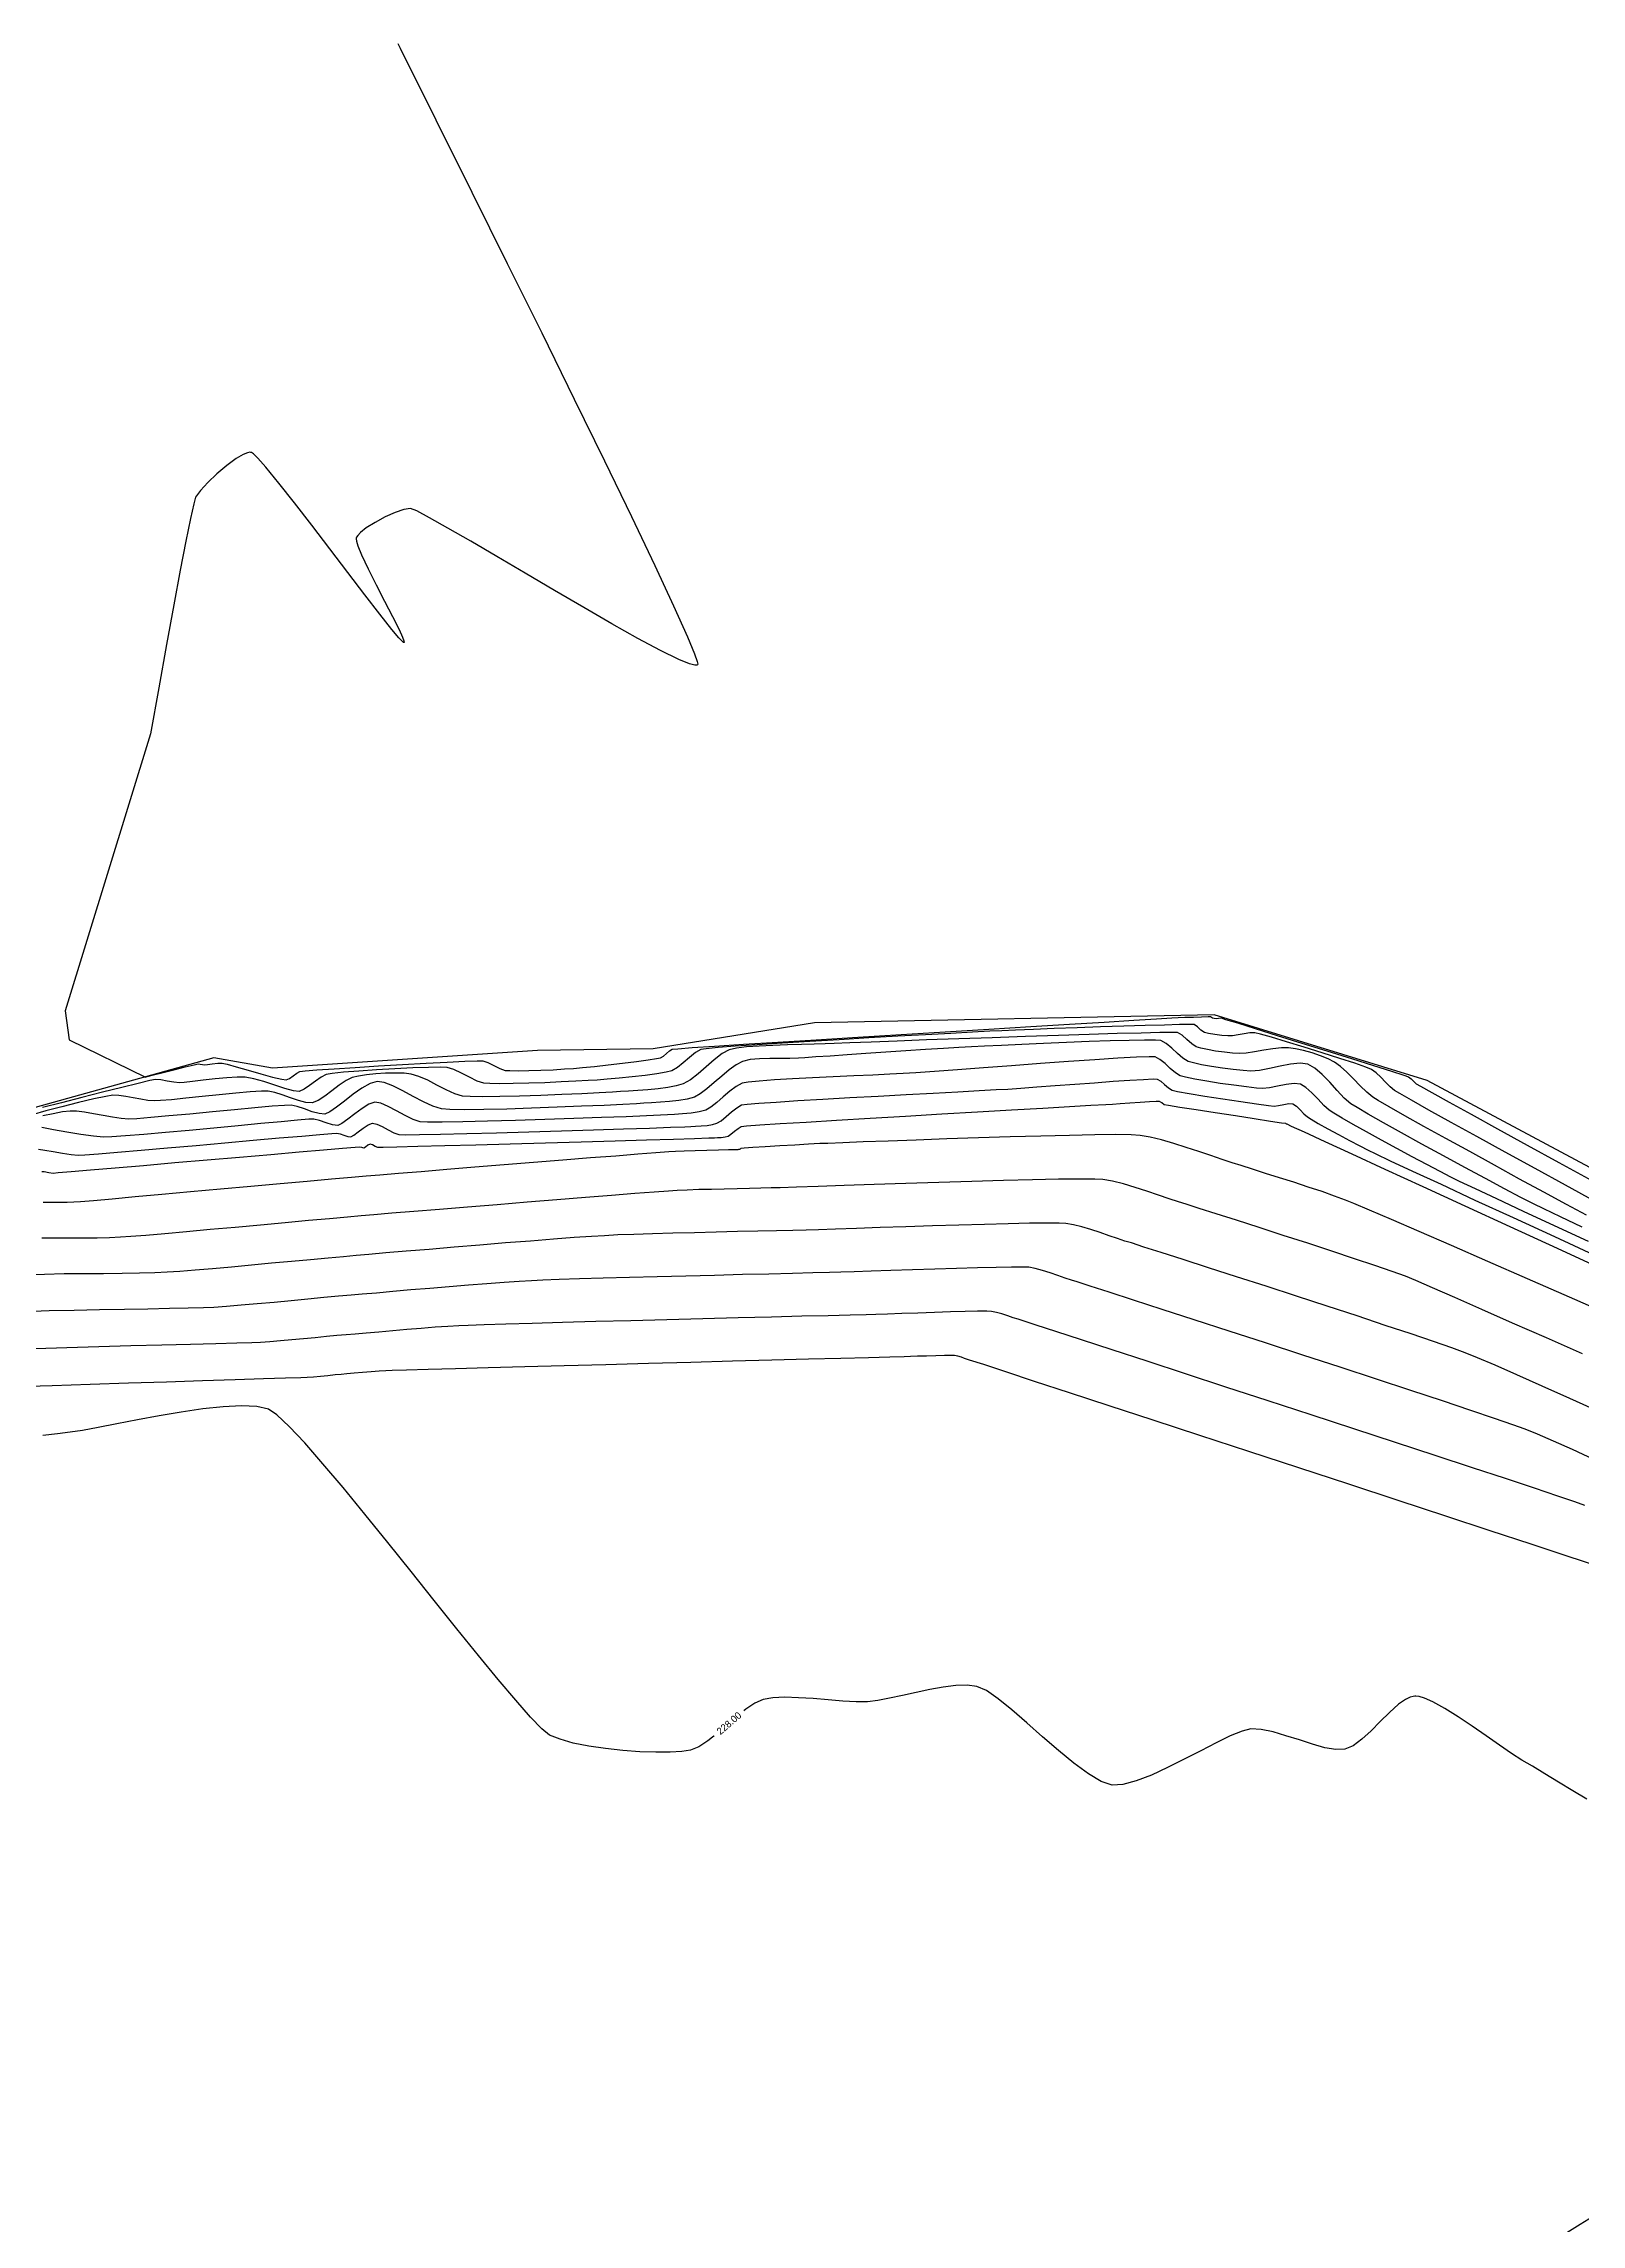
# Model space of a CAD drawing. Header units: metres. Extents: x 708931 to 723899, y 5405153 to 5413472.
# Drawn here: x 709236.1 to 709347.4, y 5411936.3 to 5412094.1 of the extents above; entities that cross this region are included whole.
import ezdxf

# ---------------------------------------------------------------- set-up
doc = ezdxf.new("R2010")
doc.units = ezdxf.units.M
doc.header["$LTSCALE"] = 12.7
doc.header["$MEASUREMENT"] = 0
for name, color, linetype in [('CONT-MJR1', 252, 'Continuous'), ('CONT-MNR1', 251, 'Continuous'), ('contornos2', 7, 'Continuous')]:
    doc.layers.add(name, color=color, linetype=linetype)

msp = doc.modelspace()

# ---------------------------------------------------------------- linework, layer by layer
at = {"layer": 'CONT-MJR1', "flags": 128}
for points, elevation in [([(709348.36, 5412010.29), (709346.21, 5412011.46), (709344.02, 5412012.67), (709341.86, 5412013.85), (709339.81, 5412014.98), (709337.95, 5412016.01), (709336.34, 5412016.9), (709335.08, 5412017.61), (709334.22, 5412018.1), (709333.85, 5412018.32), (709333.54, 5412018.58), (709333.2, 5412018.92), (709332.85, 5412019.28), (709332.51, 5412019.6), (709332.19, 5412019.84), (709331.78, 5412020), (709330.98, 5412020.28), (709329.88, 5412020.64), (709328.62, 5412021.05), (709327.3, 5412021.46), (709326.04, 5412021.84), (709324.95, 5412022.17), (709324.14, 5412022.39), (709323.73, 5412022.49), (709323.38, 5412022.48), (709322.96, 5412022.42), (709322.53, 5412022.35), (709322.12, 5412022.28), (709321.79, 5412022.26), (709321.36, 5412022.29), (709320.85, 5412022.36), (709320.38, 5412022.44), (709320.09, 5412022.52), (709319.84, 5412022.69), (709319.59, 5412022.92), (709319.34, 5412023.08), (709319.04, 5412023.09), (709318.29, 5412023.08), (709317.19, 5412023.05), (709315.81, 5412023.01), (709314.25, 5412022.97), (709312.57, 5412022.91), (709310.87, 5412022.85), (709309.22, 5412022.79), (709307.71, 5412022.73), (709306.42, 5412022.68), (709305.42, 5412022.64), (709304.57, 5412022.6), (709303.31, 5412022.53), (709301.74, 5412022.45), (709299.91, 5412022.35), (709297.91, 5412022.24), (709295.8, 5412022.12), (709293.65, 5412021.99), (709291.54, 5412021.87), (709289.54, 5412021.74), (709287.72, 5412021.63), (709286.14, 5412021.52), (709284.89, 5412021.42), (709284.04, 5412021.34), (709283.65, 5412021.28), (709283.25, 5412021.06), (709282.82, 5412020.71), (709282.38, 5412020.32), (709281.95, 5412019.97), (709281.55, 5412019.73), (709281.13, 5412019.63), (709280.46, 5412019.51), (709279.62, 5412019.4), (709278.68, 5412019.3), (709277.74, 5412019.21), (709276.86, 5412019.13), (709276.14, 5412019.07), (709275.5, 5412019.03), (709274.61, 5412018.98), (709273.54, 5412018.93), (709272.37, 5412018.88), (709271.19, 5412018.84), (709270.07, 5412018.81), (709269.11, 5412018.8), (709268.37, 5412018.81), (709267.94, 5412018.84), (709267.45, 5412019), (709266.9, 5412019.27), (709266.32, 5412019.56), (709265.77, 5412019.83), (709265.28, 5412019.98), (709264.8, 5412020), (709263.94, 5412019.99), (709262.81, 5412019.95), (709261.51, 5412019.89), (709260.17, 5412019.81), (709258.89, 5412019.72), (709257.78, 5412019.63), (709256.96, 5412019.55), (709256.53, 5412019.48), (709256.17, 5412019.29), (709255.76, 5412018.99), (709255.34, 5412018.67), (709254.94, 5412018.4), (709254.58, 5412018.25), (709254.17, 5412018.29), (709253.55, 5412018.46), (709252.81, 5412018.7), (709252.03, 5412018.96), (709251.29, 5412019.17), (709250.67, 5412019.28), (709250.1, 5412019.29), (709249.35, 5412019.24), (709248.5, 5412019.15), (709247.64, 5412019.06), (709246.87, 5412018.96), (709246.26, 5412018.9), (709245.91, 5412018.87), (709245.51, 5412018.92), (709245.04, 5412019), (709244.58, 5412019.08), (709244.18, 5412019.11), (709243.78, 5412019.03), (709242.93, 5412018.83), (709241.75, 5412018.54), (709240.36, 5412018.19), (709238.85, 5412017.81), (709237.37, 5412017.43), (709236.01, 5412017.08)], 240), ([(709349.15, 5412005.26), (709345.63, 5412006.88), (709342.21, 5412008.45), (709338.95, 5412009.95), (709335.92, 5412011.34), (709333.18, 5412012.6), (709330.79, 5412013.7), (709328.82, 5412014.61), (709327.34, 5412015.29), (709326.4, 5412015.72), (709326.07, 5412015.87), (709326.02, 5412015.89), (709325.97, 5412015.92), (709325.66, 5412015.96), (709324.86, 5412016.08), (709323.7, 5412016.26), (709322.33, 5412016.47), (709320.87, 5412016.69), (709319.49, 5412016.91), (709318.32, 5412017.09), (709317.5, 5412017.22), (709317.17, 5412017.28), (709317, 5412017.41), (709316.83, 5412017.53), (709316.61, 5412017.53), (709316.11, 5412017.5), (709315.44, 5412017.45), (709314.7, 5412017.4), (709314, 5412017.35), (709313.45, 5412017.31), (709312.95, 5412017.28), (709311.88, 5412017.22), (709310.33, 5412017.13), (709308.39, 5412017.02), (709306.14, 5412016.89), (709303.68, 5412016.75), (709301.09, 5412016.6), (709298.47, 5412016.44), (709295.89, 5412016.29), (709293.46, 5412016.15), (709291.27, 5412016.01), (709289.39, 5412015.9), (709287.92, 5412015.8), (709286.95, 5412015.73), (709286.57, 5412015.69), (709286.34, 5412015.55), (709286.08, 5412015.34), (709285.83, 5412015.13), (709285.62, 5412014.99), (709285.4, 5412014.94), (709285.13, 5412014.9), (709284.86, 5412014.88), (709284.63, 5412014.87), (709284.23, 5412014.86), (709283.2, 5412014.82), (709281.66, 5412014.78), (709279.71, 5412014.72), (709277.45, 5412014.65), (709274.98, 5412014.58), (709272.41, 5412014.51), (709269.84, 5412014.44), (709267.37, 5412014.37), (709265.12, 5412014.31), (709263.18, 5412014.26), (709261.65, 5412014.22), (709260.65, 5412014.19), (709260.27, 5412014.19), (709260.08, 5412014.27), (709259.88, 5412014.38), (709259.71, 5412014.43), (709259.55, 5412014.35), (709259.38, 5412014.22), (709259.26, 5412014.14), (709259.11, 5412014.18), (709258.97, 5412014.22), (709258.63, 5412014.2), (709257.72, 5412014.12), (709256.34, 5412014), (709254.57, 5412013.85), (709252.52, 5412013.67), (709250.27, 5412013.47), (709247.93, 5412013.27), (709245.58, 5412013.07), (709243.32, 5412012.87), (709241.26, 5412012.7), (709239.47, 5412012.54), (709238.07, 5412012.42), (709237.14, 5412012.35), (709236.78, 5412012.32), (709236.47, 5412012.36), (709236.13, 5412012.42), (709235.95, 5412012.43)], 235), ([(709347.62, 5411988.29), (709346.9, 5411988.54), (709345.66, 5411988.97), (709343.97, 5411989.53), (709341.89, 5411990.23), (709339.48, 5411991.02), (709336.8, 5411991.91), (709333.92, 5411992.85), (709330.9, 5411993.84), (709327.81, 5411994.85), (709324.71, 5411995.87), (709321.65, 5411996.86), (709318.71, 5411997.82), (709315.94, 5411998.72), (709313.42, 5411999.55), (709311.2, 5412000.27), (709309.34, 5412000.87), (709307.91, 5412001.34), (709306.98, 5412001.64), (709306.6, 5412001.76), (709306.26, 5412001.87), (709305.86, 5412002.01), (709305.44, 5412002.15), (709305.04, 5412002.26), (709304.69, 5412002.33), (709304.34, 5412002.34), (709303.68, 5412002.34), (709302.78, 5412002.32), (709301.71, 5412002.29), (709300.55, 5412002.25), (709299.35, 5412002.21), (709298.2, 5412002.17), (709297.16, 5412002.14), (709296.3, 5412002.11), (709295.61, 5412002.09), (709294.45, 5412002.06), (709292.87, 5412002.02), (709290.95, 5412001.98), (709288.75, 5412001.92), (709286.34, 5412001.86), (709283.8, 5412001.79), (709281.19, 5412001.72), (709278.58, 5412001.65), (709276.04, 5412001.59), (709273.64, 5412001.52), (709271.45, 5412001.46), (709269.53, 5412001.41), (709267.96, 5412001.36), (709266.8, 5412001.32), (709266.13, 5412001.29), (709265.33, 5412001.24), (709264.42, 5412001.18), (709263.42, 5412001.1), (709262.38, 5412001.02), (709261.35, 5412000.93), (709260.35, 5412000.84), (709259.43, 5412000.76), (709258.63, 5412000.69), (709257.99, 5412000.64), (709257.31, 5412000.58), (709256.55, 5412000.51), (709255.73, 5412000.43), (709254.89, 5412000.35), (709254.04, 5412000.27), (709253.22, 5412000.2), (709252.46, 5412000.13), (709251.78, 5412000.09), (709251.16, 5412000.06), (709250.06, 5412000.03), (709248.55, 5411999.99), (709246.72, 5411999.94), (709244.64, 5411999.89), (709242.4, 5411999.83), (709240.08, 5411999.77), (709237.76, 5411999.7), (709235.51, 5411999.63)], 230)]:
    msp.add_lwpolyline(points, dxfattribs=dict(at, elevation=elevation))
at = {"layer": 'CONT-MNR1', "flags": 128}
for points, elevation in [([(709261.71, 5412094.06), (709261.88, 5412093.73), (709264.47, 5412088.55), (709267.07, 5412083.32), (709269.64, 5412078.15), (709272.13, 5412073.13), (709274.49, 5412068.34), (709276.67, 5412063.88), (709278.63, 5412059.84), (709280.31, 5412056.31), (709281.68, 5412053.39), (709282.69, 5412051.15), (709283.19, 5412049.92), (709283.39, 5412049.36), (709283.42, 5412049.16), (709283.41, 5412049.12), (709283.36, 5412049.1), (709283.21, 5412049.09), (709282.82, 5412049.19), (709282.05, 5412049.5), (709280.73, 5412050.15), (709279.09, 5412051.03), (709277.21, 5412052.08), (709275.17, 5412053.25), (709273.05, 5412054.49), (709270.93, 5412055.74), (709268.88, 5412056.94), (709267, 5412058.05), (709265.35, 5412059.01), (709264.02, 5412059.76), (709263.09, 5412060.26), (709262.64, 5412060.43), (709262.16, 5412060.35), (709261.52, 5412060.13), (709260.8, 5412059.81), (709260.08, 5412059.42), (709259.44, 5412059.02), (709259.03, 5412058.7), (709258.82, 5412058.48), (709258.74, 5412058.35), (709258.71, 5412058.29), (709258.7, 5412058.23), (709258.72, 5412058.07), (709258.82, 5412057.72), (709259.09, 5412057.08), (709259.57, 5412056.06), (709260.15, 5412054.91), (709260.76, 5412053.72), (709261.34, 5412052.61), (709261.81, 5412051.67), (709262.07, 5412051.11), (709262.16, 5412050.84), (709262.17, 5412050.74), (709262.16, 5412050.72), (709262.14, 5412050.72), (709262.05, 5412050.79), (709261.8, 5412051.06), (709261.29, 5412051.67), (709260.42, 5412052.78), (709259.34, 5412054.19), (709258.11, 5412055.79), (709256.81, 5412057.5), (709255.5, 5412059.22), (709254.25, 5412060.84), (709253.11, 5412062.27), (709252.16, 5412063.42), (709251.58, 5412064.07), (709251.27, 5412064.37), (709251.13, 5412064.47), (709251.08, 5412064.48), (709251.01, 5412064.49), (709250.84, 5412064.45), (709250.53, 5412064.33), (709250.03, 5412064.04), (709249.34, 5412063.54), (709248.63, 5412062.93), (709247.97, 5412062.3), (709247.43, 5412061.72), (709247.08, 5412061.24), (709246.95, 5412060.77), (709246.71, 5412059.69), (709246.38, 5412058.07), (709245.97, 5412055.96), (709245.5, 5412053.45), (709244.98, 5412050.59), (709244.42, 5412047.46), (709243.83, 5412044.13), (709237.65, 5412024.09), (709237.94, 5412021.98), (709243.45, 5412019.29)], 241), ([(709347.75, 5412009.29), (709346.29, 5412010.07), (709344.65, 5412010.96), (709342.89, 5412011.91), (709341.08, 5412012.9), (709339.29, 5412013.89), (709337.56, 5412014.84), (709335.97, 5412015.72), (709334.59, 5412016.49), (709333.47, 5412017.13), (709332.67, 5412017.59), (709332.27, 5412017.84), (709331.84, 5412018.19), (709331.37, 5412018.65), (709330.88, 5412019.15), (709330.39, 5412019.64), (709329.93, 5412020.06), (709329.51, 5412020.37), (709329.05, 5412020.6), (709328.5, 5412020.82), (709327.89, 5412021.03), (709327.27, 5412021.2), (709326.69, 5412021.33), (709326.18, 5412021.41), (709325.66, 5412021.41), (709325.05, 5412021.33), (709324.38, 5412021.23), (709323.72, 5412021.11), (709323.12, 5412021.02), (709322.63, 5412020.99), (709322.13, 5412021.02), (709321.54, 5412021.08), (709320.9, 5412021.17), (709320.31, 5412021.27), (709319.82, 5412021.38), (709319.5, 5412021.47), (709319.18, 5412021.69), (709318.82, 5412022), (709318.47, 5412022.31), (709318.14, 5412022.5), (709317.77, 5412022.51), (709316.87, 5412022.5), (709315.51, 5412022.47), (709313.78, 5412022.43), (709311.76, 5412022.37), (709309.53, 5412022.29), (709307.15, 5412022.22), (709304.72, 5412022.13), (709302.31, 5412022.05), (709299.99, 5412021.97), (709297.86, 5412021.89), (709295.98, 5412021.82), (709294.43, 5412021.76), (709293.3, 5412021.72), (709292.65, 5412021.69), (709291.86, 5412021.66), (709290.93, 5412021.64), (709289.91, 5412021.61), (709288.86, 5412021.58), (709287.86, 5412021.53), (709286.96, 5412021.47), (709286.22, 5412021.38), (709285.71, 5412021.26), (709285.19, 5412020.98), (709284.62, 5412020.54), (709284.04, 5412020.03), (709283.46, 5412019.52), (709282.89, 5412019.08), (709282.37, 5412018.79), (709281.87, 5412018.64), (709281.25, 5412018.52), (709280.55, 5412018.43), (709279.82, 5412018.36), (709279.09, 5412018.31), (709278.42, 5412018.27), (709277.84, 5412018.23), (709277.25, 5412018.19), (709276.28, 5412018.14), (709275.03, 5412018.08), (709273.59, 5412018.02), (709272.06, 5412017.96), (709270.53, 5412017.91), (709269.1, 5412017.87), (709267.88, 5412017.86), (709266.95, 5412017.87), (709266.41, 5412017.91), (709265.85, 5412018.08), (709265.21, 5412018.37), (709264.55, 5412018.71), (709263.89, 5412019.05), (709263.25, 5412019.33), (709262.69, 5412019.5), (709262.18, 5412019.56), (709261.54, 5412019.58), (709260.84, 5412019.57), (709260.13, 5412019.52), (709259.46, 5412019.45), (709258.87, 5412019.36), (709258.42, 5412019.26), (709257.97, 5412019.04), (709257.47, 5412018.69), (709256.95, 5412018.29), (709256.44, 5412017.9), (709255.95, 5412017.59), (709255.52, 5412017.43), (709255.06, 5412017.45), (709254.53, 5412017.58), (709253.95, 5412017.78), (709253.36, 5412017.99), (709252.81, 5412018.17), (709252.33, 5412018.27), (709251.85, 5412018.26), (709251.03, 5412018.21), (709249.99, 5412018.11), (709248.8, 5412018), (709247.56, 5412017.87), (709246.38, 5412017.75), (709245.34, 5412017.65), (709244.54, 5412017.58), (709244.08, 5412017.56), (709243.64, 5412017.6), (709243.13, 5412017.69), (709242.58, 5412017.79), (709242.04, 5412017.89), (709241.53, 5412017.95), (709241.1, 5412017.97), (709240.58, 5412017.88), (709239.71, 5412017.7), (709238.61, 5412017.44), (709237.41, 5412017.14), (709236.25, 5412016.84), (709235.25, 5412016.56)], 239), ([(709243.45, 5412019.29), (709243.51, 5412019.3), (709243.68, 5412019.35), (709244.03, 5412019.44), (709244.64, 5412019.59), (709245.5, 5412019.81), (709246.34, 5412020.02), (709246.98, 5412020.18), (709247.27, 5412020.25), (709247.41, 5412020.23), (709247.58, 5412020.2), (709247.73, 5412020.18), (709247.94, 5412020.2), (709248.29, 5412020.25), (709248.69, 5412020.29), (709249.01, 5412020.29), (709249.36, 5412020.21), (709250.03, 5412020.03), (709250.89, 5412019.79), (709251.81, 5412019.53), (709252.66, 5412019.29), (709253.32, 5412019.13), (709253.64, 5412019.08), (709253.88, 5412019.18), (709254.14, 5412019.37), (709254.41, 5412019.57), (709254.64, 5412019.7), (709255.01, 5412019.74), (709255.87, 5412019.81), (709257.11, 5412019.89), (709258.63, 5412019.99), (709260.32, 5412020.1), (709262.07, 5412020.2), (709263.77, 5412020.29), (709265.3, 5412020.37), (709266.57, 5412020.43), (709267.46, 5412020.46), (709267.86, 5412020.46), (709268.24, 5412020.33), (709268.67, 5412020.12), (709269.1, 5412019.9), (709269.48, 5412019.77), (709269.82, 5412019.75), (709270.43, 5412019.74), (709271.2, 5412019.76), (709272.08, 5412019.79), (709272.96, 5412019.82), (709273.78, 5412019.87), (709274.44, 5412019.91), (709275.08, 5412019.97), (709275.95, 5412020.06), (709276.95, 5412020.17), (709277.99, 5412020.3), (709278.99, 5412020.42), (709279.84, 5412020.53), (709280.45, 5412020.63), (709280.74, 5412020.68), (709280.94, 5412020.81), (709281.16, 5412021), (709281.38, 5412021.18), (709281.58, 5412021.3), (709281.98, 5412021.34), (709283.03, 5412021.42), (709284.64, 5412021.52), (709286.73, 5412021.66), (709289.22, 5412021.82), (709292, 5412021.99), (709295.01, 5412022.18), (709298.15, 5412022.37), (709301.34, 5412022.57), (709304.49, 5412022.76), (709307.52, 5412022.94), (709310.33, 5412023.12), (709312.84, 5412023.27), (709314.97, 5412023.4), (709316.63, 5412023.5), (709317.74, 5412023.56), (709318.2, 5412023.59), (709318.68, 5412023.61), (709319.29, 5412023.63), (709319.89, 5412023.65), (709320.35, 5412023.66), (709320.54, 5412023.66), (709320.61, 5412023.62), (709320.67, 5412023.57), (709320.79, 5412023.54), (709320.96, 5412023.52), (709321.11, 5412023.55), (709321.29, 5412023.56), (709321.62, 5412023.46), (709322.49, 5412023.2), (709323.77, 5412022.8), (709325.36, 5412022.3), (709327.13, 5412021.75), (709328.96, 5412021.18), (709330.73, 5412020.63), (709332.33, 5412020.12), (709333.63, 5412019.71), (709334.52, 5412019.43), (709334.87, 5412019.31), (709335.05, 5412019.16), (709335.25, 5412018.96), (709335.42, 5412018.8), (709335.73, 5412018.62), (709336.54, 5412018.17), (709337.79, 5412017.48), (709339.4, 5412016.59), (709341.31, 5412015.54), (709343.45, 5412014.37), (709345.74, 5412013.11), (709348.12, 5412011.8)], 241), ([(709347.42, 5412008.43), (709345.85, 5412009.17), (709344.66, 5412009.74), (709343.9, 5412010.12), (709342.99, 5412010.58), (709341.81, 5412011.2), (709340.44, 5412011.94), (709338.94, 5412012.74), (709337.38, 5412013.59), (709335.83, 5412014.44), (709334.36, 5412015.25), (709333.05, 5412015.98), (709331.95, 5412016.6), (709331.14, 5412017.08), (709330.69, 5412017.36), (709330.21, 5412017.77), (709329.69, 5412018.32), (709329.16, 5412018.91), (709328.61, 5412019.48), (709328.08, 5412019.93), (709327.58, 5412020.21), (709327.02, 5412020.28), (709326.33, 5412020.21), (709325.57, 5412020.07), (709324.8, 5412019.91), (709324.08, 5412019.77), (709323.46, 5412019.72), (709322.89, 5412019.75), (709322.18, 5412019.83), (709321.4, 5412019.93), (709320.61, 5412020.05), (709319.88, 5412020.18), (709319.3, 5412020.31), (709318.92, 5412020.42), (709318.54, 5412020.66), (709318.14, 5412021), (709317.72, 5412021.38), (709317.32, 5412021.71), (709316.94, 5412021.92), (709316.55, 5412021.95), (709315.76, 5412021.96), (709314.64, 5412021.94), (709313.27, 5412021.9), (709311.74, 5412021.85), (709310.1, 5412021.79), (709308.45, 5412021.72), (709306.87, 5412021.65), (709305.41, 5412021.58), (709304.18, 5412021.53), (709303.23, 5412021.48), (709302.33, 5412021.43), (709301.2, 5412021.36), (709299.9, 5412021.28), (709298.49, 5412021.19), (709297.04, 5412021.09), (709295.6, 5412020.99), (709294.23, 5412020.9), (709293, 5412020.81), (709291.96, 5412020.74), (709291.18, 5412020.68), (709290.71, 5412020.65), (709290.1, 5412020.64), (709289.4, 5412020.64), (709288.65, 5412020.64), (709287.9, 5412020.61), (709287.22, 5412020.55), (709286.66, 5412020.41), (709286.21, 5412020.17), (709285.7, 5412019.81), (709285.16, 5412019.36), (709284.61, 5412018.89), (709284.09, 5412018.44), (709283.6, 5412018.07), (709283.18, 5412017.84), (709282.67, 5412017.69), (709282.06, 5412017.58), (709281.39, 5412017.51), (709280.72, 5412017.46), (709280.08, 5412017.42), (709279.53, 5412017.39), (709279, 5412017.36), (709278.01, 5412017.31), (709276.65, 5412017.24), (709275.02, 5412017.17), (709273.24, 5412017.1), (709271.4, 5412017.03), (709269.6, 5412016.97), (709267.95, 5412016.94), (709266.54, 5412016.92), (709265.48, 5412016.93), (709264.87, 5412016.98), (709264.26, 5412017.17), (709263.57, 5412017.5), (709262.83, 5412017.89), (709262.08, 5412018.3), (709261.37, 5412018.66), (709260.74, 5412018.9), (709260.22, 5412018.97), (709259.71, 5412018.82), (709259.12, 5412018.49), (709258.49, 5412018.04), (709257.86, 5412017.55), (709257.28, 5412017.11), (709256.8, 5412016.77), (709256.45, 5412016.61), (709256.02, 5412016.64), (709255.51, 5412016.78), (709254.97, 5412016.98), (709254.44, 5412017.16), (709253.99, 5412017.26), (709253.53, 5412017.24), (709252.62, 5412017.17), (709251.37, 5412017.06), (709249.9, 5412016.92), (709248.3, 5412016.77), (709246.68, 5412016.61), (709245.16, 5412016.47), (709243.85, 5412016.35), (709242.84, 5412016.27), (709242.25, 5412016.25), (709241.71, 5412016.29), (709241.08, 5412016.39), (709240.39, 5412016.51), (709239.7, 5412016.63), (709239.05, 5412016.74), (709238.47, 5412016.81), (709238.01, 5412016.83), (709237.46, 5412016.76), (709236.77, 5412016.63), (709236.04, 5412016.47)], 238), ([(709347.89, 5412007.38), (709345.42, 5412008.53), (709343.19, 5412009.57), (709341.26, 5412010.47), (709339.7, 5412011.2), (709338.56, 5412011.74), (709337.92, 5412012.05), (709337.14, 5412012.45), (709336.19, 5412012.95), (709335.13, 5412013.52), (709334.02, 5412014.12), (709332.9, 5412014.73), (709331.82, 5412015.32), (709330.86, 5412015.86), (709330.05, 5412016.32), (709329.45, 5412016.67), (709329.11, 5412016.88), (709328.73, 5412017.22), (709328.31, 5412017.68), (709327.87, 5412018.15), (709327.44, 5412018.54), (709327.04, 5412018.78), (709326.58, 5412018.82), (709326.01, 5412018.75), (709325.39, 5412018.62), (709324.8, 5412018.5), (709324.29, 5412018.46), (709323.85, 5412018.49), (709323.13, 5412018.57), (709322.23, 5412018.69), (709321.24, 5412018.83), (709320.27, 5412018.99), (709319.39, 5412019.14), (709318.72, 5412019.27), (709318.33, 5412019.38), (709317.99, 5412019.59), (709317.62, 5412019.91), (709317.24, 5412020.26), (709316.87, 5412020.56), (709316.52, 5412020.74), (709316.1, 5412020.76), (709315.17, 5412020.72), (709313.83, 5412020.65), (709312.16, 5412020.54), (709310.26, 5412020.41), (709308.22, 5412020.27), (709306.14, 5412020.11), (709304.11, 5412019.96), (709302.21, 5412019.82), (709300.55, 5412019.7), (709299.21, 5412019.6), (709298.29, 5412019.54), (709297.32, 5412019.49), (709296.1, 5412019.43), (709294.72, 5412019.37), (709293.23, 5412019.3), (709291.73, 5412019.23), (709290.29, 5412019.16), (709288.98, 5412019.08), (709287.88, 5412019), (709287.08, 5412018.92), (709286.63, 5412018.84), (709286.21, 5412018.61), (709285.75, 5412018.26), (709285.27, 5412017.86), (709284.8, 5412017.45), (709284.37, 5412017.11), (709284, 5412016.89), (709283.52, 5412016.76), (709282.95, 5412016.67), (709282.33, 5412016.62), (709281.74, 5412016.58), (709281.23, 5412016.55), (709280.74, 5412016.52), (709279.71, 5412016.48), (709278.25, 5412016.42), (709276.47, 5412016.36), (709274.46, 5412016.28), (709272.35, 5412016.21), (709270.23, 5412016.15), (709268.22, 5412016.09), (709266.42, 5412016.05), (709264.93, 5412016.02), (709263.87, 5412016.02), (709263.34, 5412016.05), (709262.83, 5412016.22), (709262.24, 5412016.5), (709261.63, 5412016.84), (709261.03, 5412017.16), (709260.48, 5412017.39), (709260.05, 5412017.46), (709259.62, 5412017.32), (709259.13, 5412017.01), (709258.6, 5412016.63), (709258.11, 5412016.24), (709257.68, 5412015.93), (709257.39, 5412015.79), (709257, 5412015.83), (709256.53, 5412015.98), (709256.06, 5412016.15), (709255.65, 5412016.25), (709255.28, 5412016.23), (709254.46, 5412016.16), (709253.27, 5412016.05), (709251.81, 5412015.92), (709250.16, 5412015.76), (709248.4, 5412015.6), (709246.62, 5412015.43), (709244.91, 5412015.27), (709243.35, 5412015.14), (709242.02, 5412015.03), (709241.02, 5412014.96), (709240.43, 5412014.94), (709239.69, 5412015), (709238.77, 5412015.14), (709237.77, 5412015.31), (709236.8, 5412015.48), (709235.95, 5412015.63)], 237), ([(709235.71, 5412014.06), (709236.17, 5412014), (709236.79, 5412013.89), (709237.46, 5412013.78), (709238.09, 5412013.68), (709238.6, 5412013.63), (709239.08, 5412013.65), (709240.05, 5412013.73), (709241.44, 5412013.84), (709243.14, 5412013.99), (709245.06, 5412014.16), (709247.12, 5412014.34), (709249.21, 5412014.53), (709251.24, 5412014.71), (709253.13, 5412014.88), (709254.77, 5412015.02), (709256.07, 5412015.14), (709256.95, 5412015.21), (709257.31, 5412015.23), (709257.55, 5412015.18), (709257.82, 5412015.08), (709258.1, 5412014.99), (709258.32, 5412014.97), (709258.54, 5412015.08), (709258.86, 5412015.32), (709259.22, 5412015.6), (709259.58, 5412015.83), (709259.88, 5412015.94), (709260.19, 5412015.88), (709260.59, 5412015.7), (709261.02, 5412015.46), (709261.44, 5412015.25), (709261.8, 5412015.12), (709262.26, 5412015.11), (709263.3, 5412015.12), (709264.82, 5412015.15), (709266.71, 5412015.2), (709268.87, 5412015.26), (709271.19, 5412015.33), (709273.57, 5412015.4), (709275.88, 5412015.47), (709278.04, 5412015.54), (709279.93, 5412015.6), (709281.45, 5412015.65), (709282.48, 5412015.69), (709282.93, 5412015.71), (709283.27, 5412015.73), (709283.68, 5412015.76), (709284.1, 5412015.79), (709284.49, 5412015.85), (709284.81, 5412015.94), (709285.12, 5412016.13), (709285.48, 5412016.43), (709285.87, 5412016.77), (709286.25, 5412017.07), (709286.6, 5412017.27), (709286.99, 5412017.32), (709287.85, 5412017.39), (709289.1, 5412017.48), (709290.67, 5412017.58), (709292.48, 5412017.69), (709294.44, 5412017.8), (709296.47, 5412017.91), (709298.51, 5412018.02), (709300.46, 5412018.13), (709302.25, 5412018.22), (709303.8, 5412018.31), (709305.03, 5412018.38), (709305.87, 5412018.42), (709306.8, 5412018.49), (709307.97, 5412018.57), (709309.3, 5412018.67), (709310.71, 5412018.78), (709312.14, 5412018.88), (709313.49, 5412018.98), (709314.7, 5412019.06), (709315.68, 5412019.12), (709316.37, 5412019.15), (709316.68, 5412019.14), (709316.93, 5412018.99), (709317.21, 5412018.75), (709317.49, 5412018.5), (709317.75, 5412018.33), (709318.14, 5412018.24), (709318.99, 5412018.09), (709320.13, 5412017.91), (709321.42, 5412017.71), (709322.72, 5412017.52), (709323.87, 5412017.35), (709324.72, 5412017.23), (709325.13, 5412017.19), (709325.45, 5412017.22), (709325.83, 5412017.3), (709326.2, 5412017.37), (709326.5, 5412017.35), (709326.75, 5412017.19), (709327.02, 5412016.92), (709327.29, 5412016.63), (709327.54, 5412016.4), (709327.81, 5412016.23), (709328.33, 5412015.93), (709329.02, 5412015.55), (709329.8, 5412015.12), (709330.6, 5412014.69), (709331.33, 5412014.3), (709331.94, 5412013.99), (709332.44, 5412013.75), (709333.54, 5412013.23), (709335.16, 5412012.48), (709337.23, 5412011.53), (709339.67, 5412010.39), (709342.43, 5412009.12), (709345.42, 5412007.74), (709348.59, 5412006.28)], 236), ([(709349.65, 5412001.99), (709346.51, 5412003.37), (709343.47, 5412004.69), (709340.61, 5412005.94), (709337.97, 5412007.09), (709335.62, 5412008.11), (709333.62, 5412008.98), (709332.03, 5412009.66), (709330.9, 5412010.14), (709330.3, 5412010.39), (709329.51, 5412010.68), (709328.6, 5412011), (709327.6, 5412011.33), (709326.57, 5412011.67), (709325.53, 5412012), (709324.52, 5412012.32), (709323.58, 5412012.62), (709322.76, 5412012.88), (709322.09, 5412013.09), (709321.37, 5412013.32), (709320.56, 5412013.6), (709319.68, 5412013.89), (709318.78, 5412014.2), (709317.87, 5412014.48), (709316.99, 5412014.74), (709316.17, 5412014.94), (709315.44, 5412015.07), (709314.79, 5412015.11), (709313.66, 5412015.12), (709312.15, 5412015.1), (709310.32, 5412015.07), (709308.25, 5412015.02), (709306.03, 5412014.95), (709303.74, 5412014.88), (709301.45, 5412014.81), (709299.24, 5412014.73), (709297.2, 5412014.66), (709295.4, 5412014.59), (709293.92, 5412014.53), (709292.84, 5412014.49), (709292.25, 5412014.47), (709291.45, 5412014.43), (709290.45, 5412014.37), (709289.37, 5412014.3), (709288.31, 5412014.24), (709287.41, 5412014.18), (709286.78, 5412014.14), (709286.54, 5412014.12), (709286.49, 5412014.08), (709286.44, 5412014.04), (709286.38, 5412014.04), (709286.33, 5412014.03), (709286.14, 5412014.03), (709285.64, 5412014.02), (709284.92, 5412014), (709284.09, 5412013.98), (709283.23, 5412013.96), (709282.45, 5412013.93), (709281.82, 5412013.9), (709281.32, 5412013.87), (709280.39, 5412013.8), (709279.1, 5412013.7), (709277.5, 5412013.57), (709275.66, 5412013.43), (709273.66, 5412013.27), (709271.55, 5412013.1), (709269.41, 5412012.93), (709267.29, 5412012.76), (709265.26, 5412012.59), (709263.4, 5412012.44), (709261.76, 5412012.3), (709260.42, 5412012.19), (709259.43, 5412012.11), (709258.36, 5412012.02), (709256.92, 5412011.89), (709255.17, 5412011.74), (709253.2, 5412011.56), (709251.08, 5412011.37), (709248.9, 5412011.17), (709246.72, 5412010.97), (709244.64, 5412010.79), (709242.72, 5412010.61), (709241.05, 5412010.46), (709239.7, 5412010.34), (709238.75, 5412010.26), (709238.28, 5412010.23), (709237.8, 5412010.21), (709237.24, 5412010.21), (709236.65, 5412010.2), (709236.05, 5412010.2)], 234), ([(709347.46, 5411999.25), (709344.84, 5412000.41), (709342.39, 5412001.49), (709340.16, 5412002.48), (709338.21, 5412003.34), (709336.6, 5412004.04), (709335.39, 5412004.56), (709334.63, 5412004.87), (709333.68, 5412005.21), (709332.43, 5412005.64), (709330.95, 5412006.14), (709329.31, 5412006.69), (709327.57, 5412007.26), (709325.8, 5412007.83), (709324.06, 5412008.39), (709322.42, 5412008.92), (709320.95, 5412009.39), (709319.72, 5412009.78), (709318.78, 5412010.08), (709318.21, 5412010.26), (709317.53, 5412010.48), (709316.76, 5412010.74), (709315.92, 5412011.03), (709315.07, 5412011.3), (709314.23, 5412011.56), (709313.45, 5412011.76), (709312.75, 5412011.88), (709312.15, 5412011.91), (709311.05, 5412011.91), (709309.52, 5412011.89), (709307.66, 5412011.86), (709305.54, 5412011.8), (709303.25, 5412011.74), (709300.87, 5412011.66), (709298.48, 5412011.59), (709296.18, 5412011.51), (709294.03, 5412011.44), (709292.13, 5412011.37), (709290.56, 5412011.32), (709289.4, 5412011.28), (709288.74, 5412011.26), (709288, 5412011.24), (709287.17, 5412011.22), (709286.27, 5412011.2), (709285.34, 5412011.18), (709284.41, 5412011.16), (709283.51, 5412011.14), (709282.67, 5412011.11), (709281.93, 5412011.07), (709281.31, 5412011.03), (709280.27, 5412010.96), (709278.88, 5412010.85), (709277.19, 5412010.72), (709275.29, 5412010.57), (709273.22, 5412010.4), (709271.07, 5412010.23), (709268.9, 5412010.05), (709266.76, 5412009.88), (709264.74, 5412009.71), (709262.89, 5412009.56), (709261.29, 5412009.43), (709259.99, 5412009.32), (709259.07, 5412009.24), (709258.07, 5412009.16), (709256.78, 5412009.04), (709255.25, 5412008.9), (709253.57, 5412008.75), (709251.78, 5412008.58), (709249.95, 5412008.41), (709248.14, 5412008.25), (709246.42, 5412008.09), (709244.85, 5412007.95), (709243.49, 5412007.83), (709242.4, 5412007.74), (709241.66, 5412007.69), (709240.86, 5412007.66), (709239.96, 5412007.64), (709238.99, 5412007.64), (709237.98, 5412007.64), (709236.95, 5412007.63), (709235.95, 5412007.62)], 233), ([(709348.72, 5411995.03), (709346.54, 5411996.02), (709344.52, 5411996.93), (709342.7, 5411997.74), (709341.13, 5411998.43), (709339.86, 5411998.97), (709338.96, 5411999.34), (709337.99, 5411999.69), (709336.67, 5412000.15), (709335.04, 5412000.7), (709333.18, 5412001.32), (709331.14, 5412002), (709328.98, 5412002.71), (709326.76, 5412003.43), (709324.55, 5412004.15), (709322.4, 5412004.84), (709320.38, 5412005.49), (709318.55, 5412006.08), (709316.97, 5412006.59), (709315.7, 5412006.99), (709314.81, 5412007.28), (709314.34, 5412007.42), (709313.81, 5412007.6), (709313.2, 5412007.81), (709312.55, 5412008.03), (709311.88, 5412008.25), (709311.22, 5412008.44), (709310.61, 5412008.6), (709310.06, 5412008.7), (709309.57, 5412008.72), (709308.67, 5412008.72), (709307.42, 5412008.71), (709305.9, 5412008.67), (709304.18, 5412008.63), (709302.33, 5412008.57), (709300.41, 5412008.51), (709298.48, 5412008.45), (709296.63, 5412008.39), (709294.91, 5412008.33), (709293.4, 5412008.28), (709292.16, 5412008.24), (709291.26, 5412008.21), (709290.3, 5412008.19), (709289.12, 5412008.16), (709287.77, 5412008.13), (709286.29, 5412008.1), (709284.75, 5412008.06), (709283.18, 5412008.02), (709281.63, 5412007.98), (709280.16, 5412007.94), (709278.81, 5412007.9), (709277.63, 5412007.86), (709276.67, 5412007.81), (709275.73, 5412007.76), (709274.48, 5412007.67), (709272.99, 5412007.55), (709271.31, 5412007.42), (709269.51, 5412007.28), (709267.65, 5412007.13), (709265.79, 5412006.97), (709264, 5412006.82), (709262.33, 5412006.68), (709260.85, 5412006.56), (709259.62, 5412006.45), (709258.71, 5412006.38), (709257.79, 5412006.29), (709256.67, 5412006.19), (709255.41, 5412006.07), (709254.03, 5412005.94), (709252.59, 5412005.81), (709251.13, 5412005.67), (709249.69, 5412005.54), (709248.32, 5412005.42), (709247.05, 5412005.31), (709245.95, 5412005.22), (709245.03, 5412005.16), (709244.13, 5412005.12), (709243.03, 5412005.09), (709241.78, 5412005.07), (709240.43, 5412005.06), (709239.01, 5412005.05), (709237.57, 5412005.04), (709236.16, 5412005.01), (709234.82, 5412004.97)], 232), ([(709348.28, 5411991.62), (709346.73, 5411992.33), (709345.35, 5411992.95), (709344.19, 5411993.45), (709343.29, 5411993.81), (709342.41, 5411994.13), (709341.09, 5411994.59), (709339.37, 5411995.17), (709337.33, 5411995.85), (709335.03, 5411996.61), (709332.54, 5411997.43), (709329.91, 5411998.29), (709327.21, 5411999.17), (709324.51, 5412000.05), (709321.87, 5412000.91), (709319.36, 5412001.72), (709317.03, 5412002.48), (709314.96, 5412003.15), (709313.2, 5412003.72), (709311.82, 5412004.16), (709310.89, 5412004.46), (709310.47, 5412004.59), (709310.02, 5412004.74), (709309.49, 5412004.92), (709308.93, 5412005.11), (709308.37, 5412005.28), (709307.84, 5412005.43), (709307.38, 5412005.52), (709306.94, 5412005.53), (709306.12, 5412005.53), (709305.01, 5412005.51), (709303.66, 5412005.48), (709302.16, 5412005.43), (709300.57, 5412005.38), (709298.96, 5412005.33), (709297.4, 5412005.28), (709295.97, 5412005.23), (709294.74, 5412005.19), (709293.78, 5412005.16), (709292.95, 5412005.14), (709291.76, 5412005.11), (709290.28, 5412005.07), (709288.56, 5412005.03), (709286.66, 5412004.99), (709284.64, 5412004.94), (709282.57, 5412004.89), (709280.49, 5412004.83), (709278.48, 5412004.78), (709276.58, 5412004.73), (709274.87, 5412004.68), (709273.39, 5412004.63), (709272.22, 5412004.59), (709271.4, 5412004.55), (709270.5, 5412004.5), (709269.41, 5412004.42), (709268.17, 5412004.33), (709266.84, 5412004.22), (709265.44, 5412004.11), (709264.03, 5412003.99), (709262.65, 5412003.88), (709261.35, 5412003.76), (709260.17, 5412003.66), (709259.15, 5412003.58), (709258.35, 5412003.51), (709257.43, 5412003.43), (709256.37, 5412003.33), (709255.21, 5412003.22), (709254, 5412003.1), (709252.76, 5412002.98), (709251.55, 5412002.87), (709250.39, 5412002.77), (709249.33, 5412002.69), (709248.41, 5412002.62), (709247.65, 5412002.59), (709246.56, 5412002.56), (709245.2, 5412002.53), (709243.64, 5412002.5), (709241.93, 5412002.47), (709240.13, 5412002.44), (709238.3, 5412002.4), (709236.49, 5412002.36), (709234.77, 5412002.31)], 231), ([(709348.55, 5411983.9), (709346.35, 5411984.63), (709343.74, 5411985.49), (709340.78, 5411986.46), (709337.55, 5411987.52), (709334.12, 5411988.65), (709330.55, 5411989.82), (709326.93, 5411991.01), (709323.31, 5411992.19), (709319.76, 5411993.35), (709316.37, 5411994.46), (709313.2, 5411995.5), (709310.32, 5411996.45), (709307.8, 5411997.27), (709305.71, 5411997.96), (709304.12, 5411998.48), (709303.1, 5411998.81), (709302.73, 5411998.93), (709302.5, 5411999.01), (709302.24, 5411999.09), (709302, 5411999.15), (709301.76, 5411999.15), (709301.28, 5411999.14), (709300.65, 5411999.12), (709299.98, 5411999.1), (709299.33, 5411999.08), (709298.82, 5411999.06), (709298.36, 5411999.05), (709297.32, 5411999.02), (709295.77, 5411998.98), (709293.78, 5411998.93), (709291.43, 5411998.87), (709288.79, 5411998.8), (709285.93, 5411998.72), (709282.92, 5411998.64), (709279.85, 5411998.56), (709276.77, 5411998.47), (709273.76, 5411998.39), (709270.9, 5411998.31), (709268.26, 5411998.24), (709265.9, 5411998.18), (709263.92, 5411998.12), (709262.36, 5411998.08), (709261.32, 5411998.05), (709260.86, 5411998.03), (709260.37, 5411998), (709259.79, 5411997.95), (709259.17, 5411997.9), (709258.56, 5411997.85), (709258.03, 5411997.81), (709257.63, 5411997.77), (709257.18, 5411997.73), (709256.66, 5411997.68), (709256.12, 5411997.63), (709255.61, 5411997.58), (709255.16, 5411997.55), (709254.69, 5411997.53), (709253.6, 5411997.5), (709251.99, 5411997.44), (709249.96, 5411997.38), (709247.59, 5411997.31), (709244.99, 5411997.22), (709242.24, 5411997.13), (709239.45, 5411997.04), (709236.7, 5411996.95), (709234.09, 5411996.87)], 229), ([(709347.76, 5411967.03), (709346.75, 5411967.65), (709345.72, 5411968.27), (709344.73, 5411968.87), (709343.83, 5411969.42), (709343.07, 5411969.87), (709342.32, 5411970.35), (709341.44, 5411970.95), (709340.47, 5411971.63), (709339.46, 5411972.32), (709338.46, 5411972.99), (709337.49, 5411973.59), (709336.62, 5411974.08), (709336.01, 5411974.34), (709335.62, 5411974.46), (709335.4, 5411974.49), (709335.31, 5411974.49), (709335.2, 5411974.47), (709334.98, 5411974.41), (709334.63, 5411974.25), (709334.14, 5411973.9), (709333.49, 5411973.32), (709332.82, 5411972.66), (709332.15, 5411971.99), (709331.48, 5411971.38), (709330.85, 5411970.9), (709330.26, 5411970.65), (709329.61, 5411970.62), (709328.81, 5411970.76), (709327.92, 5411971.01), (709326.96, 5411971.32), (709325.99, 5411971.63), (709325.06, 5411971.91), (709324.2, 5411972.09), (709323.46, 5411972.12), (709322.81, 5411971.96), (709321.96, 5411971.61), (709320.94, 5411971.12), (709319.82, 5411970.54), (709318.63, 5411969.93), (709317.42, 5411969.32), (709316.25, 5411968.78), (709315.16, 5411968.36), (709314.19, 5411968.1), (709313.41, 5411968.06), (709312.63, 5411968.32), (709311.69, 5411968.87), (709310.65, 5411969.64), (709309.53, 5411970.56), (709308.38, 5411971.56), (709307.24, 5411972.56), (709306.15, 5411973.5), (709305.16, 5411974.3), (709304.31, 5411974.89), (709303.63, 5411975.2), (709302.92, 5411975.29), (709302.09, 5411975.27), (709301.18, 5411975.15), (709300.21, 5411974.98), (709299.22, 5411974.76), (709298.24, 5411974.54), (709297.31, 5411974.34), (709296.46, 5411974.18), (709295.72, 5411974.09), (709294.89, 5411974.09), (709293.92, 5411974.14), (709292.87, 5411974.22), (709291.78, 5411974.31), (709290.72, 5411974.38), (709289.73, 5411974.41), (709288.86, 5411974.38), (709288.17, 5411974.26), (709287.56, 5411973.98), (709286.91, 5411973.54), (709286.23, 5411972.99), (709285.53, 5411972.39), (709284.83, 5411971.79), (709284.15, 5411971.25), (709283.5, 5411970.83), (709282.89, 5411970.58), (709282.28, 5411970.48), (709281.44, 5411970.43), (709280.4, 5411970.43), (709279.24, 5411970.47), (709278, 5411970.56), (709276.75, 5411970.7), (709275.54, 5411970.88), (709274.42, 5411971.1), (709273.46, 5411971.37), (709272.7, 5411971.68), (709272.15, 5411972.12), (709271.33, 5411972.97), (709270.26, 5411974.19), (709268.99, 5411975.7), (709267.55, 5411977.44), (709266, 5411979.37), (709264.36, 5411981.41), (709262.68, 5411983.52), (709260.99, 5411985.62), (709259.34, 5411987.66), (709257.76, 5411989.58), (709256.29, 5411991.31), (709254.98, 5411992.81), (709253.86, 5411994.01), (709252.97, 5411994.84), (709252.35, 5411995.25), (709251.52, 5411995.44), (709250.41, 5411995.49), (709249.09, 5411995.43), (709247.62, 5411995.27), (709246.05, 5411995.04), (709244.45, 5411994.77), (709242.88, 5411994.48), (709241.38, 5411994.2), (709240.04, 5411993.94), (709238.89, 5411993.72), (709238, 5411993.59), (709237.1, 5411993.48), (709236.03, 5411993.35)], 228), ([(709346.13, 5411935.57), (709347.28, 5411936.28), (709348.22, 5411936.87)], 228)]:
    msp.add_lwpolyline(points, dxfattribs=dict(at, elevation=elevation))

# ---------------------------------------------------------------- next in the draw order: texts
at = {"layer": 'CONT-MNR1', "insert": (709285.69, 5411972.53, 228), "char_height": 0.508, "width": 2.541, "attachment_point": 5, "rotation": 40.8244, "bg_fill": 3, "box_fill_scale": 1.25, "bg_fill_color": 256, "bg_fill_true_color": 13158600, "bg_fill_transparency": 0}
msp.add_mtext('228.00', dxfattribs=at)

# ---------------------------------------------------------------- next in the draw order: linework, layer by layer
at = {"layer": 'contornos2', "color": 30}
msp.add_lwpolyline([(709374.27, 5411999.44), (709366.69, 5412002.74), (709336.22, 5412019.04), (709320.79, 5412023.78), (709291.87, 5412023.21), (709280.19, 5412021.32), (709271.83, 5412021.2), (709252.66, 5412019.94), (709248.4, 5412020.67), (709233.75, 5412016.59), (709209.84, 5412011.41), (709204.81, 5412008.47), (709199.04, 5412003.74), (709190.06, 5411994.45), (709167.54, 5411982.53), (709155.41, 5411978.87), (709107.15, 5411974.86), (709085.08, 5411974.51), (709082.29, 5411975.81), (709074.77, 5411976.7), (709069.96, 5411974.63)], dxfattribs=at)

doc.saveas('drawing.dxf')
